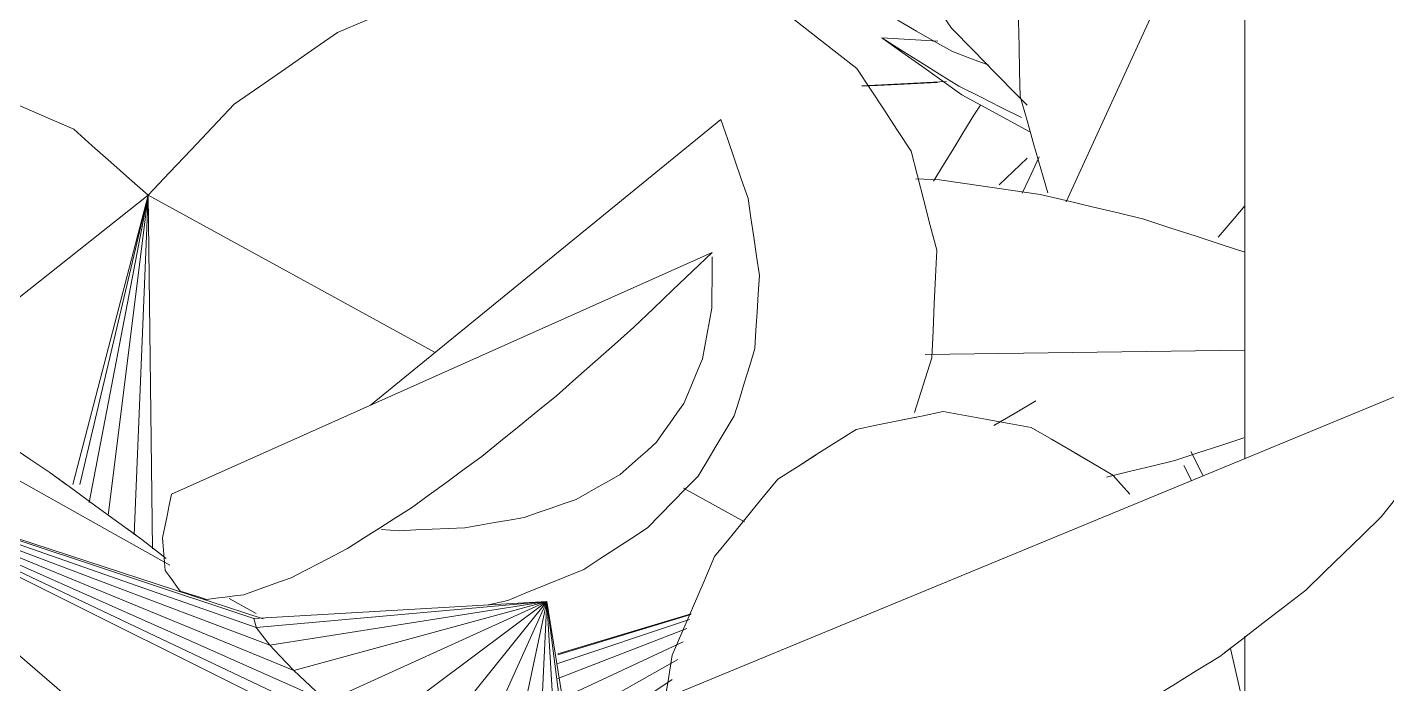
# Model space of a CAD drawing. Header units: metres. Extents: x -18.34 to -13.25, y -25.49 to -16.26.
# Drawn here: x -17.819 to -17.7531, y -16.8712 to -16.8394 of the extents above; entities that cross this region are included whole.
import ezdxf

# ---------------------------------------------------------------- set-up
doc = ezdxf.new("R2010")
doc.units = ezdxf.units.M
for name, color, linetype, lineweight in [('Importações nas famílias', 7, 'Continuous', 5), ('Quadro estrutural', 7, 'Continuous', 5), ('Vegetação', 7, 'Continuous', 5)]:
    doc.layers.add(name, color=color, linetype=linetype, lineweight=lineweight)

# ---------------------------------------------------------------- blocks, each defined once
blk = doc.blocks.new('Tram - Tram-3151187-Pavimento 02 - Executivo')
at = {"layer": 'Quadro estrutural'}
for p, q in [((0.588554, -0.05), (0.182394, -0.05)), ((0.639537, -0.05), (0.597155, -0.05))]:
    blk.add_line(p, q, dxfattribs=at)
blk = doc.blocks.new('Planta_pergolado_12200 - plantas pergolado_skp_Component_12-V104-Pavimento 02 - Executivo')
at = {"layer": 'Importações nas famílias', "color": 9}
for p, q in [((0.121761, 0.229628), (0.117925, 0.229403)), ((0.121744, 0.229606), (0.121048, 0.229565))]:
    blk.add_line(p, q, dxfattribs=at)
at = {"layer": 'Importações nas famílias', "color": 9, "flags": 128}
blk.add_lwpolyline([(0.121048, 0.229565), (0.120144, 0.229512), (0.11924, 0.229459), (0.118337, 0.229407)], dxfattribs=at)
blk = doc.blocks.new('Planta_pergolado_12200 - plantas pergolado_skp_Component_16-V105-Pavimento 02 - Executivo')
blk.add_blockref('Planta_pergolado_12200 - plantas pergolado_skp_Component_12-V104-Pavimento 02 - Executivo', (0, 0))
blk = doc.blocks.new('Planta_pergolado_12200 - plantas pergolado_skp_-3067429-Pavimento 02 - Executivo')
blk.add_blockref('Planta_pergolado_12200 - plantas pergolado_skp_Component_16-V105-Pavimento 02 - Executivo', (0, 0))
blk = doc.blocks.new('Planta_pergolado_12200 - plantas pergolado_skp_-3067432-Pavimento 02 - Executivo')
at = {"rotation": 89.9999999999999}
blk.add_blockref('Planta_pergolado_12200 - plantas pergolado_skp_-3067429-Pavimento 02 - Executivo', (0.52797, 0.01573), dxfattribs=at)
blk = doc.blocks.new('Planta_pergolado_12200 - plantas pergolado_skp_Component_17-V212-Pavimento 02 - Executivo')
at = {"layer": 'Importações nas famílias', "color": 9}
blk.add_line((0.193519, 0.087293), (0.193486, 0.086863), dxfattribs=at)
at = {"layer": 'Importações nas famílias', "color": 9, "flags": 128}
for points in [[(0.191194, 0.085477), (0.191103, 0.08617), (0.191013, 0.086863)], [(0.193486, 0.086863), (0.193396, 0.08617), (0.193305, 0.085477), (0.193215, 0.084783), (0.193124, 0.08409)]]:
    blk.add_lwpolyline(points, dxfattribs=at)
blk = doc.blocks.new('Planta_pergolado_12200 - plantas pergolado_skp_Component_16-V213-Pavimento 02 - Executivo')
blk.add_blockref('Planta_pergolado_12200 - plantas pergolado_skp_Component_17-V212-Pavimento 02 - Executivo', (0, 0))
blk = doc.blocks.new('Planta_pergolado_12200 - plantas pergolado_skp_-V214-Pavimento 02 - Executivo')
blk.add_blockref('Planta_pergolado_12200 - plantas pergolado_skp_Component_16-V213-Pavimento 02 - Executivo', (0, 0))
blk = doc.blocks.new('Planta_pergolado_12200 - plantas pergolado_skp_-3067440-Pavimento 02 - Executivo')
at = {"xscale": 1.254472261797389, "yscale": 1.254472261797389, "zscale": 1.254472261797389, "rotation": 44.99999999999149}
blk.add_blockref('Planta_pergolado_12200 - plantas pergolado_skp_-V214-Pavimento 02 - Executivo', (0.101937, -0.102346), dxfattribs=at)
blk = doc.blocks.new('Planta_pergolado_12200 - plantas pergolado_skp_-3067443-Pavimento 02 - Executivo')
at = {"rotation": 89.9999999999999}
blk.add_blockref('Planta_pergolado_12200 - plantas pergolado_skp_-3067440-Pavimento 02 - Executivo', (0.52797, 0.01573), dxfattribs=at)
blk = doc.blocks.new('Planta_pergolado_12200 - plantas pergolado_skp_Component_17-V238-Pavimento 02 - Executivo')
at = {"layer": 'Importações nas famílias', "color": 9}
for p, q in [((0.136447, 0.210682), (0.137496, 0.209459)), ((0.150885, 0.203793), (0.150746, 0.209128)), ((0.150936, 0.209107), (0.151675, 0.207822)), ((0.151675, 0.207822), (0.151707, 0.209024)), ((0.152257, 0.208964), (0.152249, 0.205924)), ((0.152402, 0.208948), (0.15242, 0.203888)), ((0.150902, 0.203791), (0.151675, 0.207822)), ((0.151675, 0.207822), (0.152249, 0.205924)), ((0.15087, 0.203795), (0.15017, 0.207329)), ((0.16613, 0.203151), (0.163931, 0.207696)), ((0.149757, 0.20681), (0.150856, 0.203796)), ((0.15084, 0.203798), (0.149392, 0.206445)), ((0.150933, 0.203788), (0.152249, 0.205924)), ((0.152249, 0.205924), (0.15242, 0.203888)), ((0.14919, 0.205305), (0.15079, 0.203804)), ((0.149279, 0.205805), (0.150819, 0.2038)), ((0.15074, 0.203809), (0.149115, 0.204879)), ((0.150887, 0.203713), (0.148908, 0.204138)), ((0.149046, 0.204493), (0.150631, 0.203821)), ((0.150887, 0.203713), (0.146454, 0.199901)), ((0.150887, 0.203713), (0.14711, 0.201443)), ((0.150887, 0.203713), (0.147119, 0.199244)), ((0.150887, 0.203713), (0.148184, 0.199277)), ((0.150887, 0.203713), (0.148462, 0.197918)), ((0.14857, 0.202835), (0.150887, 0.203713)), ((0.150887, 0.203713), (0.148622, 0.203314)), ((0.150887, 0.203713), (0.148718, 0.203752)), ((0.150887, 0.203713), (0.149272, 0.197117)), ((0.150887, 0.203713), (0.150543, 0.198329)), ((0.150887, 0.203713), (0.15242, 0.203888)), ((0.150887, 0.203713), (0.151538, 0.199957)), ((0.150887, 0.203713), (0.152178, 0.201853)), ((0.152371, 0.203479), (0.152178, 0.201853)), ((0.152371, 0.203479), (0.15218, 0.201853)), ((0.152389, 0.20363), (0.152371, 0.203479)), ((0.166218, 0.202439), (0.152371, 0.203479)), ((0.15242, 0.203888), (0.166219, 0.202447)), ((0.152178, 0.201853), (0.151374, 0.195041)), ((0.152178, 0.201853), (0.151638, 0.200254)), ((0.157373, 0.188265), (0.166291, 0.20212)), ((0.12484, 0.200468), (0.12411, 0.187879)), ((0.151538, 0.199957), (0.150543, 0.198329)), ((0.151538, 0.199957), (0.151071, 0.19534)), ((0.136442, 0.198447), (0.12411, 0.187879)), ((0.150543, 0.198329), (0.149286, 0.197104)), ((0.150543, 0.198329), (0.150393, 0.19601)), ((0.137702, 0.197605), (0.12411, 0.187879)), ((0.12411, 0.187879), (0.138746, 0.196464)), ((0.12411, 0.187879), (0.139775, 0.195444)), ((0.14039, 0.194559), (0.12411, 0.187879)), ((0.141099, 0.194148), (0.12411, 0.187879)), ((0.12411, 0.187879), (0.141269, 0.193981)), ((0.12411, 0.187879), (0.123489, 0.18803)), ((0.142558, 0.178601), (0.12411, 0.187879)), ((0.148385, 0.18636), (0.14886, 0.178495)), ((0.149147, 0.185207), (0.149082, 0.178484)), ((0.149643, 0.184457), (0.149253, 0.178454)), ((0.149929, 0.184025), (0.149364, 0.178434)), ((0.150053, 0.183836), (0.149415, 0.178425)), ((0.150869, 0.17816), (0.152339, 0.180445)), ((0.152808, 0.172642), (0.152009, 0.172952)), ((0.126944, 0.164469), (0.126267, 0.165407))]:
    blk.add_line(p, q, dxfattribs=at)
at = {"layer": 'Importações nas famílias', "color": 9, "flags": 128}
for points in [[(0.170517, 0.194745), (0.170642, 0.194001), (0.170828, 0.192893), (0.171014, 0.191786), (0.1712, 0.190679)], [(0.1712, 0.190679), (0.171157, 0.189541), (0.171114, 0.188403), (0.171071, 0.187265), (0.171029, 0.186127)], [(0.123271, 0.185499), (0.123691, 0.186689), (0.12411, 0.187879)], [(0.171029, 0.186127), (0.17076, 0.185036), (0.170491, 0.183945), (0.170222, 0.182854), (0.169953, 0.181763)], [(0.169953, 0.181763), (0.169477, 0.180793), (0.169, 0.179823), (0.168611, 0.179031)], [(0.122496, 0.172851), (0.122341, 0.174129), (0.122187, 0.175407), (0.12214, 0.175793)], [(0.148214, 0.172314), (0.14803, 0.171646), (0.147689, 0.170416)], [(0.147689, 0.170416), (0.14709, 0.169359), (0.146492, 0.168301), (0.145893, 0.167244), (0.145294, 0.166186)], [(0.145294, 0.166186), (0.144488, 0.165391), (0.143683, 0.164596), (0.142877, 0.163802), (0.142071, 0.163007)], [(0.130394, 0.161914), (0.129532, 0.162553), (0.128669, 0.163191), (0.127807, 0.16383), (0.126944, 0.164469)], [(0.142071, 0.163007), (0.141127, 0.162543), (0.140183, 0.162079), (0.139239, 0.161614), (0.138295, 0.16115)], [(0.134288, 0.160775), (0.133315, 0.16106), (0.132341, 0.161345), (0.131368, 0.161629), (0.130394, 0.161914)], [(0.138295, 0.16115), (0.137293, 0.161057), (0.136292, 0.160963), (0.13529, 0.160869), (0.134288, 0.160775)]]:
    blk.add_lwpolyline(points, dxfattribs=at)
blk = doc.blocks.new('Planta_pergolado_12200 - plantas pergolado_skp_Component_16-V239-Pavimento 02 - Executivo')
blk.add_blockref('Planta_pergolado_12200 - plantas pergolado_skp_Component_17-V238-Pavimento 02 - Executivo', (0, 0))
blk = doc.blocks.new('Planta_pergolado_12200 - plantas pergolado_skp_Component_17-V245-Pavimento 02 - Executivo')
at = {"layer": 'Importações nas famílias', "color": 9}
for p, q in [((0.152808, 0.172642), (0.152009, 0.172952)), ((0.126944, 0.164469), (0.126267, 0.165407))]:
    blk.add_line(p, q, dxfattribs=at)
at = {"layer": 'Importações nas famílias', "color": 9, "flags": 128}
for points in [[(0.171114, 0.188403), (0.171071, 0.187265), (0.171029, 0.186127)], [(0.171029, 0.186127), (0.17076, 0.185036), (0.170594, 0.184362)], [(0.170491, 0.183945), (0.170222, 0.182854), (0.169953, 0.181763)], [(0.169953, 0.181763), (0.169477, 0.180793), (0.169, 0.179823), (0.168611, 0.179031)], [(0.122496, 0.172851), (0.122341, 0.174129), (0.122187, 0.175407)], [(0.148214, 0.172314), (0.14803, 0.171646), (0.147689, 0.170416)], [(0.147689, 0.170416), (0.14709, 0.169359), (0.146492, 0.168301), (0.145893, 0.167244), (0.145294, 0.166186)], [(0.145294, 0.166186), (0.144488, 0.165391), (0.143683, 0.164596), (0.142877, 0.163802), (0.142071, 0.163007)], [(0.128548, 0.163281), (0.127807, 0.16383), (0.126944, 0.164469)], [(0.130394, 0.161914), (0.129532, 0.162553), (0.128669, 0.163191)], [(0.142071, 0.163007), (0.141127, 0.162543), (0.140213, 0.162093)], [(0.132271, 0.161365), (0.131368, 0.161629), (0.130394, 0.161914)], [(0.140183, 0.162079), (0.139239, 0.161614), (0.138295, 0.16115)], [(0.134288, 0.160775), (0.133315, 0.16106), (0.132341, 0.161345)], [(0.136157, 0.16095), (0.13529, 0.160869), (0.134288, 0.160775)], [(0.138295, 0.16115), (0.137293, 0.161057), (0.136292, 0.160963)]]:
    blk.add_lwpolyline(points, dxfattribs=at)
blk = doc.blocks.new('Planta_pergolado_12200 - plantas pergolado_skp_Component_16-V246-Pavimento 02 - Executivo')
blk.add_blockref('Planta_pergolado_12200 - plantas pergolado_skp_Component_17-V245-Pavimento 02 - Executivo', (0, 0))
blk = doc.blocks.new('Planta_pergolado_12200 - plantas pergolado_skp_Component_12-V257-Pavimento 02 - Executivo')
at = {"layer": 'Importações nas famílias', "color": 9}
blk.add_line((0.157853, 0.128787), (0.142847, 0.125014), dxfattribs=at)
at = {"layer": 'Importações nas famílias', "color": 9, "flags": 128}
blk.add_lwpolyline([(0.155404, 0.133875), (0.154517, 0.133901), (0.153922, 0.133918)], dxfattribs=at)
blk = doc.blocks.new('Planta_pergolado_12200 - plantas pergolado_skp_Component_17-V259-Pavimento 02 - Executivo')
at = {"layer": 'Importações nas famílias', "color": 9}
for p, q in [((0.141769, 0.110992), (0.14475, 0.125492)), ((0.140232, 0.122911), (0.141595, 0.110947)), ((0.141568, 0.11094), (0.139622, 0.122421)), ((0.141586, 0.110945), (0.140026, 0.122745)), ((0.14154, 0.110933), (0.139035, 0.121949)), ((0.141505, 0.110924), (0.138299, 0.121474)), ((0.141465, 0.110914), (0.137598, 0.120793)), ((0.141428, 0.110904), (0.136952, 0.120274)), ((0.141379, 0.110892), (0.136142, 0.119623)), ((0.141381, 0.110892), (0.136183, 0.119656)), ((0.141399, 0.110897), (0.136469, 0.119886)), ((0.152452, 0.11406), (0.151863, 0.113421)), ((0.138976, 0.110432), (0.124711, 0.110432)), ((0.136706, 0.096015), (0.136135, 0.095322)), ((0.136135, 0.095322), (0.135469, 0.094886))]:
    blk.add_line(p, q, dxfattribs=at)
at = {"layer": 'Importações nas famílias', "color": 9, "flags": 128}
for points in [[(0.156018, 0.125511), (0.155958, 0.124994), (0.155826, 0.123874), (0.155695, 0.122754), (0.155564, 0.121635)], [(0.155564, 0.121635), (0.155254, 0.120607), (0.154943, 0.119579), (0.154633, 0.118551), (0.154323, 0.117524)], [(0.154323, 0.117524), (0.153855, 0.116658), (0.153387, 0.115792), (0.152919, 0.114926), (0.152452, 0.11406)], [(0.12281, 0.098094), (0.122371, 0.098998), (0.122129, 0.099497)], [(0.125096, 0.095322), (0.124524, 0.096015), (0.123953, 0.096708), (0.123381, 0.097401), (0.12281, 0.098094)], [(0.127758, 0.093579), (0.127093, 0.094014), (0.126427, 0.09445), (0.125761, 0.094886), (0.125096, 0.095322)], [(0.129901, 0.093133), (0.129187, 0.093281), (0.128472, 0.09343), (0.127758, 0.093579)]]:
    blk.add_lwpolyline(points, dxfattribs=at)
blk = doc.blocks.new('Planta_pergolado_12200 - plantas pergolado_skp_Component_16-V260-Pavimento 02 - Executivo')
for name in ['Planta_pergolado_12200 - plantas pergolado_skp_Component_12-V257-Pavimento 02 - Executivo', 'Planta_pergolado_12200 - plantas pergolado_skp_Component_17-V259-Pavimento 02 - Executivo']:
    blk.add_blockref(name, (0, 0))
blk = doc.blocks.new('Planta_pergolado_12200 - plantas pergolado_skp_Component_12-V267-Pavimento 02 - Executivo')
at = {"layer": 'Importações nas famílias', "color": 9}
for p, q in [((0.182294, 0.121633), (0.181721, 0.122089)), ((0.163358, 0.11721), (0.179336, 0.1138))]:
    blk.add_line(p, q, dxfattribs=at)
at = {"layer": 'Importações nas famílias', "color": 9, "flags": 128}
for points in [[(0.173908, 0.12464), (0.17328, 0.124553), (0.172653, 0.124466), (0.172025, 0.124379), (0.171398, 0.124292)], [(0.176506, 0.124383), (0.175856, 0.124447), (0.175207, 0.124512), (0.174557, 0.124576), (0.173908, 0.12464)], [(0.179131, 0.123526), (0.178474, 0.12374), (0.177818, 0.123954), (0.177162, 0.124169), (0.176506, 0.124383)], [(0.171398, 0.124292), (0.170807, 0.124055), (0.170217, 0.123819), (0.169626, 0.123582), (0.169035, 0.123346)], [(0.169035, 0.123346), (0.168495, 0.122965), (0.167955, 0.122585), (0.167415, 0.122205), (0.166875, 0.121824)], [(0.181721, 0.122089), (0.181073, 0.122448), (0.180426, 0.122807), (0.179778, 0.123167), (0.179131, 0.123526)], [(0.166875, 0.121824), (0.166398, 0.121309), (0.165921, 0.120793), (0.165444, 0.120278), (0.164967, 0.119763)], [(0.164967, 0.119763), (0.164565, 0.119124), (0.164162, 0.118486), (0.16376, 0.117848), (0.163358, 0.11721)]]:
    blk.add_lwpolyline(points, dxfattribs=at)
blk = doc.blocks.new('Planta_pergolado_12200 - plantas pergolado_skp_Component_12-V269-Pavimento 02 - Executivo')
at = {"layer": 'Importações nas famílias', "color": 9}
for p, q in [((0.167296, 0.119968), (0.186342, 0.110211)), ((0.182213, 0.117459), (0.182584, 0.116931))]:
    blk.add_line(p, q, dxfattribs=at)
at = {"layer": 'Importações nas famílias', "color": 9, "flags": 128}
for points in [[(0.170509, 0.1221), (0.17093, 0.122223), (0.171351, 0.122346), (0.171772, 0.122469), (0.172193, 0.122593)], [(0.172193, 0.122593), (0.172622, 0.122618), (0.17305, 0.122644), (0.173478, 0.12267), (0.173906, 0.122695)], [(0.173906, 0.122695), (0.174336, 0.122623), (0.174766, 0.12255), (0.175196, 0.122478), (0.175626, 0.122406)], [(0.175626, 0.122406), (0.176054, 0.122236), (0.176481, 0.122067), (0.176909, 0.121897), (0.177336, 0.121728)], [(0.16887, 0.121221), (0.16928, 0.121441), (0.16969, 0.121661), (0.170099, 0.12188), (0.170509, 0.1221)], [(0.177336, 0.121728), (0.177756, 0.121463), (0.178176, 0.121198), (0.178596, 0.120934), (0.179016, 0.120669)], [(0.167425, 0.12007), (0.16769, 0.120281), (0.168083, 0.120595), (0.168477, 0.120908), (0.16887, 0.121221)], [(0.179016, 0.120669), (0.179424, 0.120312), (0.179832, 0.119955), (0.18024, 0.119598), (0.180648, 0.119241)], [(0.171177, 0.119455), (0.170207, 0.119583), (0.169236, 0.119712), (0.168266, 0.11984), (0.167296, 0.119968)], [(0.174859, 0.118826), (0.173938, 0.118984), (0.173018, 0.119141), (0.172097, 0.119298), (0.171177, 0.119455)], [(0.180648, 0.119241), (0.181039, 0.118795), (0.181431, 0.11835), (0.181822, 0.117905), (0.182213, 0.117459)], [(0.178256, 0.118096), (0.177407, 0.118278), (0.176557, 0.118461), (0.175708, 0.118644), (0.174859, 0.118826)], [(0.181289, 0.117281), (0.180531, 0.117485), (0.179772, 0.117688), (0.179014, 0.117892), (0.178256, 0.118096)], [(0.183886, 0.1164), (0.183237, 0.116621), (0.182588, 0.116841), (0.181938, 0.117061), (0.181289, 0.117281)], [(0.185987, 0.115475), (0.185462, 0.115707), (0.184937, 0.115938), (0.184412, 0.116169), (0.183886, 0.1164)], [(0.187542, 0.114527), (0.187154, 0.114764), (0.186765, 0.115001), (0.186376, 0.115238), (0.185987, 0.115475)], [(0.188515, 0.113579), (0.188272, 0.113816), (0.188029, 0.114053), (0.187786, 0.11429), (0.187542, 0.114527)], [(0.188883, 0.112651), (0.188791, 0.112883), (0.188699, 0.113115), (0.188607, 0.113347), (0.188515, 0.113579)], [(0.188637, 0.111767), (0.188699, 0.111988), (0.18876, 0.112209), (0.188822, 0.11243), (0.188883, 0.112651)], [(0.187783, 0.110947), (0.187997, 0.111152), (0.18821, 0.111357), (0.188424, 0.111562), (0.188637, 0.111767)], [(0.186342, 0.110211), (0.186702, 0.110395), (0.187062, 0.110579), (0.187423, 0.110763), (0.187783, 0.110947)]]:
    blk.add_lwpolyline(points, dxfattribs=at)
blk = doc.blocks.new('Planta_pergolado_12200 - plantas pergolado_skp_Component_12-V271-Pavimento 02 - Executivo')
at = {"layer": 'Importações nas famílias', "color": 9}
for p, q in [((0.152486, 0.144338), (0.184209, 0.126916)), ((0.186452, 0.129541), (0.186009, 0.130285))]:
    blk.add_line(p, q, dxfattribs=at)
at = {"layer": 'Importações nas famílias', "color": 9, "flags": 128}
for points in [[(0.155929, 0.1448), (0.155068, 0.144684), (0.154207, 0.144569), (0.153347, 0.144453), (0.152486, 0.144338)], [(0.159582, 0.144799), (0.158669, 0.144799), (0.157755, 0.144799), (0.156842, 0.144799), (0.155929, 0.1448)], [(0.16336, 0.144334), (0.162416, 0.14445), (0.161471, 0.144566), (0.160527, 0.144682), (0.159582, 0.144799)], [(0.167175, 0.143418), (0.166221, 0.143647), (0.165267, 0.143876), (0.164314, 0.144105), (0.16336, 0.144334)], [(0.170936, 0.14207), (0.169995, 0.142407), (0.169055, 0.142744), (0.168115, 0.143081), (0.167175, 0.143418)], [(0.174555, 0.140324), (0.17365, 0.140761), (0.172745, 0.141197), (0.17184, 0.141634), (0.170936, 0.14207)], [(0.177948, 0.138219), (0.1771, 0.138746), (0.176251, 0.139272), (0.175403, 0.139798), (0.174555, 0.140324)], [(0.181035, 0.135806), (0.180263, 0.136409), (0.179491, 0.137013), (0.178719, 0.137616), (0.177948, 0.138219)], [(0.183743, 0.13314), (0.183066, 0.133807), (0.182389, 0.134473), (0.181712, 0.13514), (0.181035, 0.135806)], [(0.186009, 0.130285), (0.185442, 0.130999), (0.184876, 0.131713), (0.184309, 0.132427), (0.183743, 0.13314)]]:
    blk.add_lwpolyline(points, dxfattribs=at)
blk = doc.blocks.new('Planta_pergolado_12200 - plantas pergolado_skp_Component_17-V272-Pavimento 02 - Executivo')
at = {"layer": 'Importações nas famílias', "color": 9}
for p, q in [((0.193999, 0.099201), (0.19508, 0.13239)), ((0.180863, 0.123216), (0.187979, 0.131085)), ((0.180863, 0.123216), (0.188184, 0.130817)), ((0.180863, 0.123216), (0.188374, 0.130031)), ((0.180863, 0.123216), (0.188537, 0.12878)), ((0.180863, 0.123216), (0.188663, 0.127151)), ((0.188741, 0.125253), (0.180863, 0.123216)), ((0.180863, 0.123216), (0.188663, 0.119282)), ((0.188537, 0.117653), (0.180863, 0.123216)), ((0.180863, 0.123216), (0.188374, 0.116402)), ((0.188184, 0.115616), (0.180863, 0.123216)), ((0.180863, 0.123216), (0.188741, 0.12118)), ((0.180863, 0.123216), (0.188768, 0.123216)), ((0.187979, 0.115348), (0.180863, 0.123216)), ((0.188768, 0.123216), (0.193999, 0.099201)), ((0.193999, 0.099201), (0.188741, 0.12118)), ((0.188663, 0.119282), (0.188537, 0.117653)), ((0.193999, 0.099201), (0.188663, 0.119282)), ((0.188537, 0.117653), (0.188439, 0.116903)), ((0.193999, 0.099201), (0.188537, 0.117653)), ((0.188439, 0.116903), (0.188374, 0.116402)), ((0.188374, 0.116402), (0.188184, 0.115616)), ((0.193999, 0.099201), (0.188374, 0.116402)), ((0.193999, 0.099201), (0.187775, 0.115616)), ((0.188171, 0.115599), (0.187979, 0.115348)), ((0.193999, 0.099201), (0.188184, 0.115616)), ((0.187791, 0.115294), (0.187976, 0.114192)), ((0.193999, 0.099201), (0.187979, 0.115348)), ((0.188383, 0.111773), (0.1905, 0.099201)), ((0.188296, 0.110403), (0.188276, 0.111523))]:
    blk.add_line(p, q, dxfattribs=at)
at = {"layer": 'Importações nas famílias', "color": 9, "flags": 128}
for points in [[(0.188493, 0.106292), (0.188444, 0.10732), (0.188395, 0.108348), (0.188346, 0.109376), (0.188296, 0.110403)], [(0.18879, 0.102829), (0.188715, 0.103694), (0.188641, 0.10456), (0.188567, 0.105426), (0.188493, 0.106292)]]:
    blk.add_lwpolyline(points, dxfattribs=at)
blk = doc.blocks.new('Planta_pergolado_12200 - plantas pergolado_skp_Component_16-V273-Pavimento 02 - Executivo')
for name in ['Planta_pergolado_12200 - plantas pergolado_skp_Component_17-V272-Pavimento 02 - Executivo', 'Planta_pergolado_12200 - plantas pergolado_skp_Component_12-V271-Pavimento 02 - Executivo', 'Planta_pergolado_12200 - plantas pergolado_skp_Component_12-V267-Pavimento 02 - Executivo', 'Planta_pergolado_12200 - plantas pergolado_skp_Component_12-V269-Pavimento 02 - Executivo']:
    blk.add_blockref(name, (0, 0))
blk = doc.blocks.new('Planta_pergolado_12200 - plantas pergolado_skp_Component_12-V285-Pavimento 02 - Executivo')
at = {"layer": 'Importações nas famílias', "color": 9}
for p, q in [((0.179778, 0.123167), (0.179131, 0.123526)), ((0.182294, 0.121633), (0.181721, 0.122089))]:
    blk.add_line(p, q, dxfattribs=at)
at = {"layer": 'Importações nas famílias', "color": 9, "flags": 128}
for points in [[(0.173908, 0.12464), (0.17328, 0.124553), (0.172653, 0.124466), (0.172025, 0.124379), (0.171398, 0.124292)], [(0.176506, 0.124383), (0.175856, 0.124447), (0.175207, 0.124512), (0.174557, 0.124576), (0.173908, 0.12464)], [(0.179131, 0.123526), (0.178474, 0.12374), (0.177818, 0.123954), (0.177162, 0.124169), (0.176506, 0.124383)], [(0.171398, 0.124292), (0.170807, 0.124055), (0.170217, 0.123819), (0.169626, 0.123582), (0.169035, 0.123346)], [(0.169035, 0.123346), (0.168495, 0.122965), (0.167955, 0.122585), (0.167415, 0.122205), (0.166875, 0.121824)], [(0.181721, 0.122089), (0.181073, 0.122448), (0.180426, 0.122807)], [(0.166875, 0.121824), (0.166398, 0.121309), (0.165921, 0.120793), (0.165444, 0.120278), (0.164967, 0.119763)], [(0.164967, 0.119763), (0.164565, 0.119124), (0.164162, 0.118486)]]:
    blk.add_lwpolyline(points, dxfattribs=at)
blk = doc.blocks.new('Planta_pergolado_12200 - plantas pergolado_skp_Component_12-V287-Pavimento 02 - Executivo')
at = {"layer": 'Importações nas famílias', "color": 9}
blk.add_line((0.187783, 0.110947), (0.187997, 0.111152), dxfattribs=at)
blk = doc.blocks.new('Planta_pergolado_12200 - plantas pergolado_skp_Component_12-V289-Pavimento 02 - Executivo')
at = {"layer": 'Importações nas famílias', "color": 9}
blk.add_line((0.166952, 0.143471), (0.166221, 0.143647), dxfattribs=at)
blk = doc.blocks.new('Planta_pergolado_12200 - plantas pergolado_skp_Component_17-V290-Pavimento 02 - Executivo')
at = {"layer": 'Importações nas famílias', "color": 9}
for p, q in [((0.188296, 0.110403), (0.188276, 0.111523)), ((0.188329, 0.10973), (0.188296, 0.110403)), ((0.188493, 0.106292), (0.188458, 0.107032))]:
    blk.add_line(p, q, dxfattribs=at)
at = {"layer": 'Importações nas famílias', "color": 9, "flags": 128}
for points in [[(0.188444, 0.10732), (0.188395, 0.108348), (0.188346, 0.109376)], [(0.18879, 0.102829), (0.188715, 0.103694), (0.188641, 0.10456), (0.188567, 0.105426)]]:
    blk.add_lwpolyline(points, dxfattribs=at)
blk = doc.blocks.new('Planta_pergolado_12200 - plantas pergolado_skp_Component_16-V291-Pavimento 02 - Executivo')
for name in ['Planta_pergolado_12200 - plantas pergolado_skp_Component_17-V290-Pavimento 02 - Executivo', 'Planta_pergolado_12200 - plantas pergolado_skp_Component_12-V289-Pavimento 02 - Executivo', 'Planta_pergolado_12200 - plantas pergolado_skp_Component_12-V285-Pavimento 02 - Executivo', 'Planta_pergolado_12200 - plantas pergolado_skp_Component_12-V287-Pavimento 02 - Executivo']:
    blk.add_blockref(name, (0, 0))
blk = doc.blocks.new('Planta_pergolado_12200 - plantas pergolado_skp_-V296-Pavimento 02 - Executivo')
for name in ['Planta_pergolado_12200 - plantas pergolado_skp_Component_16-V273-Pavimento 02 - Executivo', 'Planta_pergolado_12200 - plantas pergolado_skp_Component_16-V291-Pavimento 02 - Executivo', 'Planta_pergolado_12200 - plantas pergolado_skp_Component_16-V260-Pavimento 02 - Executivo']:
    blk.add_blockref(name, (0, 0))
blk = doc.blocks.new('Planta_pergolado_12200 - plantas pergolado_skp_-V297-Pavimento 02 - Executivo')
at = {"xscale": 1.254472261797389, "yscale": 1.254472261797389, "zscale": 1.254472261797389, "rotation": 44.99999999999149}
blk.add_blockref('Planta_pergolado_12200 - plantas pergolado_skp_-V296-Pavimento 02 - Executivo', (0.101937, -0.102346), dxfattribs=at)
for name in ['Planta_pergolado_12200 - plantas pergolado_skp_Component_16-V239-Pavimento 02 - Executivo', 'Planta_pergolado_12200 - plantas pergolado_skp_Component_16-V246-Pavimento 02 - Executivo']:
    blk.add_blockref(name, (0, 0))
blk = doc.blocks.new('Planta_pergolado_12200 - plantas pergolado_skp_Component_12-V9-Pavimento 02 - Executivo')
at = {"layer": 'Importações nas famílias', "color": 9, "flags": 128}
blk.add_lwpolyline([(0.201591, 0.160989), (0.20076, 0.161302), (0.199945, 0.161609)], dxfattribs=at)
blk = doc.blocks.new('Planta_pergolado_12200 - plantas pergolado_skp_Component_16-V11-Pavimento 02 - Executivo')
blk.add_blockref('Planta_pergolado_12200 - plantas pergolado_skp_Component_12-V9-Pavimento 02 - Executivo', (0, 0))
blk = doc.blocks.new('Planta_pergolado_12200 - plantas pergolado_skp_-V444-Pavimento 02 - Executivo')
blk.add_blockref('Planta_pergolado_12200 - plantas pergolado_skp_Component_16-V11-Pavimento 02 - Executivo', (-0.035804, -0.029163))
blk = doc.blocks.new('Planta_pergolado_12200 - plantas pergolado_skp_-V445-Pavimento 02 - Executivo')
at = {"xscale": 1.254472261797389, "yscale": 1.254472261797389, "zscale": 1.254472261797389, "rotation": 44.99999999999149}
blk.add_blockref('Planta_pergolado_12200 - plantas pergolado_skp_-V444-Pavimento 02 - Executivo', (0.101937, -0.102346), dxfattribs=at)
blk = doc.blocks.new('Planta_pergolado_12200 - plantas pergolado_skp_-3067454-Pavimento 02 - Executivo')
at = {"rotation": 89.9999999999999}
for name in ['Planta_pergolado_12200 - plantas pergolado_skp_-V297-Pavimento 02 - Executivo', 'Planta_pergolado_12200 - plantas pergolado_skp_-V445-Pavimento 02 - Executivo']:
    blk.add_blockref(name, (0.52797, 0.01573), dxfattribs=at)
blk = doc.blocks.new('Planta_pergolado_12200 - plantas pergolado_skp_Component_12-V503-Pavimento 02 - Executivo')
at = {"layer": 'Importações nas famílias', "color": 9, "flags": 128}
for points in [[(-0.280952, 0.05738), (-0.281653, 0.058138), (-0.282354, 0.058897), (-0.28296, 0.059553)], [(-0.27778, 0.054844), (-0.278573, 0.055478), (-0.279366, 0.056112), (-0.280159, 0.056746), (-0.280952, 0.05738)], [(-0.274315, 0.052865), (-0.275181, 0.053359), (-0.276047, 0.053854), (-0.276913, 0.054349), (-0.27778, 0.054844)], [(-0.272554, 0.052206), (-0.273395, 0.052521), (-0.274315, 0.052865)]]:
    blk.add_lwpolyline(points, dxfattribs=at)
blk = doc.blocks.new('Planta_pergolado_12200 - plantas pergolado_skp_Component_16-V504-Pavimento 02 - Executivo')
blk.add_blockref('Planta_pergolado_12200 - plantas pergolado_skp_Component_12-V503-Pavimento 02 - Executivo', (0, 0))
blk = doc.blocks.new('Planta_pergolado_12200 - plantas pergolado_skp_Component_12-V537-Pavimento 02 - Executivo')
at = {"layer": 'Importações nas famílias', "color": 9}
for p, q in [((-0.26276, 0.033506), (-0.262159, 0.032324)), ((-0.263097, 0.032827), (-0.262727, 0.03209)), ((-0.260026, 0.009042), (-0.26028, 0.009173))]:
    blk.add_line(p, q, dxfattribs=at)
at = {"layer": 'Importações nas famílias', "color": 9, "flags": 128}
blk.add_lwpolyline([(-0.270931, 0.046005), (-0.270598, 0.046723), (-0.270111, 0.047775)], dxfattribs=at)
blk = doc.blocks.new('Planta_pergolado_12200 - plantas pergolado_skp_Component_16-V538-Pavimento 02 - Executivo')
blk.add_blockref('Planta_pergolado_12200 - plantas pergolado_skp_Component_12-V537-Pavimento 02 - Executivo', (0, 0))
blk = doc.blocks.new('Planta_pergolado_12200 - plantas pergolado_skp_Component_12-V542-Pavimento 02 - Executivo')
at = {"layer": 'Importações nas famílias', "color": 9}
for p, q in [((-0.276083, 0.046708), (-0.27493, 0.046659)), ((-0.260148, 0.038409), (-0.275636, 0.038202))]:
    blk.add_line(p, q, dxfattribs=at)
at = {"layer": 'Importações nas famílias', "color": 9, "flags": 128}
for points in [[(-0.27493, 0.046659), (-0.273712, 0.046482), (-0.272493, 0.046306), (-0.271275, 0.046129), (-0.270056, 0.045953)], [(-0.270056, 0.045953), (-0.268801, 0.045653), (-0.267546, 0.045354), (-0.26629, 0.045054), (-0.265035, 0.044754)], [(-0.265035, 0.044754), (-0.263772, 0.044339), (-0.262509, 0.043923), (-0.261246, 0.043508), (-0.260148, 0.043146)], [(-0.260199, 0.034159), (-0.261313, 0.033794), (-0.262426, 0.033429), (-0.26354, 0.033064)], [(-0.26354, 0.033064), (-0.264644, 0.032796), (-0.265748, 0.032529), (-0.266853, 0.032261)]]:
    blk.add_lwpolyline(points, dxfattribs=at)
blk = doc.blocks.new('Planta_pergolado_12200 - plantas pergolado_skp_Component_17-V543-Pavimento 02 - Executivo')
at = {"layer": 'Importações nas famílias', "color": 9}
for p, q in [((-0.324911, 0.036692), (-0.313272, 0.045906)), ((-0.313272, 0.045906), (-0.316921, 0.0319)), ((-0.313272, 0.045906), (-0.316591, 0.0319)), ((-0.316123, 0.031024), (-0.313272, 0.045906)), ((-0.315207, 0.030407), (-0.313272, 0.045906)), ((-0.313955, 0.029465), (-0.313272, 0.045906)), ((-0.313058, 0.028791), (-0.313272, 0.045906)), ((-0.299369, 0.038299), (-0.313272, 0.045906)), ((-0.284383, 0.030099), (-0.287341, 0.031717)), ((-0.286972, 0.025633), (-0.293432, 0.023705)), ((-0.286981, 0.025604), (-0.293432, 0.023654)), ((-0.287049, 0.025367), (-0.293432, 0.023242)), ((-0.287175, 0.024932), (-0.293432, 0.022505)), ((-0.287363, 0.024281), (-0.293205, 0.021555)), ((-0.287609, 0.023431), (-0.292909, 0.020444)), ((-0.287891, 0.022456), (-0.290841, 0.020488))]:
    blk.add_line(p, q, dxfattribs=at)
at = {"layer": 'Importações nas famílias', "color": 9, "flags": 128}
for points in [[(-0.29859, 0.056124), (-0.299969, 0.055542), (-0.301348, 0.05496), (-0.302727, 0.054378), (-0.304106, 0.053797)], [(-0.278938, 0.052051), (-0.279896, 0.052795), (-0.280853, 0.053539), (-0.281811, 0.054283), (-0.282769, 0.055026)], [(-0.304106, 0.053797), (-0.305358, 0.052925), (-0.30661, 0.052054), (-0.307862, 0.051183), (-0.309114, 0.050312)], [(-0.276314, 0.048036), (-0.27697, 0.04904), (-0.277626, 0.050044), (-0.278282, 0.051047), (-0.278938, 0.052051)], [(-0.31688, 0.049108), (-0.318033, 0.049607), (-0.319185, 0.050106), (-0.320338, 0.050604), (-0.321401, 0.051064)], [(-0.309114, 0.050312), (-0.310153, 0.04921), (-0.311193, 0.048109), (-0.312232, 0.047008), (-0.313272, 0.045906)], [(-0.313272, 0.045906), (-0.314174, 0.046707), (-0.315076, 0.047507), (-0.315978, 0.048308), (-0.31688, 0.049108)], [(-0.275075, 0.043257), (-0.275385, 0.044452), (-0.275695, 0.045647), (-0.276004, 0.046842), (-0.276314, 0.048036)], [(-0.275307, 0.038038), (-0.275249, 0.039343), (-0.275191, 0.040647), (-0.275133, 0.041952), (-0.275075, 0.043257)], [(-0.276149, 0.035386), (-0.275728, 0.036712), (-0.275307, 0.038038)]]:
    blk.add_lwpolyline(points, dxfattribs=at)
blk = doc.blocks.new('Planta_pergolado_12200 - plantas pergolado_skp_Component_16-V544-Pavimento 02 - Executivo')
for name in ['Planta_pergolado_12200 - plantas pergolado_skp_Component_17-V543-Pavimento 02 - Executivo', 'Planta_pergolado_12200 - plantas pergolado_skp_Component_12-V542-Pavimento 02 - Executivo']:
    blk.add_blockref(name, (0, 0))
blk = doc.blocks.new('Planta_pergolado_12200 - plantas pergolado_skp_-V545-Pavimento 02 - Executivo')
for name in ['Planta_pergolado_12200 - plantas pergolado_skp_Component_16-V544-Pavimento 02 - Executivo', 'Planta_pergolado_12200 - plantas pergolado_skp_Component_16-V538-Pavimento 02 - Executivo']:
    blk.add_blockref(name, (0, 0))
blk = doc.blocks.new('Planta_pergolado_12200 - plantas pergolado_skp_-3067456-Pavimento 02 - Executivo')
for name in ['Planta_pergolado_12200 - plantas pergolado_skp_-V545-Pavimento 02 - Executivo', 'Planta_pergolado_12200 - plantas pergolado_skp_Component_16-V504-Pavimento 02 - Executivo']:
    blk.add_blockref(name, (0, 0))
blk = doc.blocks.new('Planta_pergolado_12200 - plantas pergolado_skp_Component_17-V573-Pavimento 02 - Executivo')
at = {"layer": 'Importações nas famílias', "color": 9}
blk.add_line((-0.269478, 0.061357), (-0.27004, 0.060286), dxfattribs=at)
at = {"layer": 'Importações nas famílias', "color": 9, "flags": 128}
for points in [[(-0.27004, 0.060286), (-0.270316, 0.059101), (-0.270592, 0.057917), (-0.270868, 0.056733), (-0.271143, 0.055549)], [(-0.271143, 0.055549), (-0.271114, 0.054333), (-0.271085, 0.053118), (-0.271056, 0.051902), (-0.271026, 0.050686)], [(-0.271026, 0.050686), (-0.270694, 0.049522), (-0.270361, 0.048357), (-0.270029, 0.047192), (-0.269696, 0.046028)]]:
    blk.add_lwpolyline(points, dxfattribs=at)
blk = doc.blocks.new('Planta_pergolado_12200 - plantas pergolado_skp_Component_16-V574-Pavimento 02 - Executivo')
blk.add_blockref('Planta_pergolado_12200 - plantas pergolado_skp_Component_17-V573-Pavimento 02 - Executivo', (0, 0))
blk = doc.blocks.new('Planta_pergolado_12200 - plantas pergolado_skp_-3067458-Pavimento 02 - Executivo')
blk.add_blockref('Planta_pergolado_12200 - plantas pergolado_skp_Component_16-V574-Pavimento 02 - Executivo', (0, 0))
blk = doc.blocks.new('Planta_pergolado_12200 - plantas pergolado_skp_-3067465-Pavimento 02 - Executivo')
for name in ['Planta_pergolado_12200 - plantas pergolado_skp_-3067458-Pavimento 02 - Executivo', 'Planta_pergolado_12200 - plantas pergolado_skp_-3067456-Pavimento 02 - Executivo']:
    blk.add_blockref(name, (0, 0))
blk = doc.blocks.new('Planta_pergolado_12200 - plantas pergolado_skp_Component_12-V1049-Pavimento 02 - Executivo')
at = {"layer": 'Importações nas famílias', "color": 9}
blk.add_line((-0.277729, 0.053526), (-0.275024, 0.053374), dxfattribs=at)
at = {"layer": 'Importações nas famílias', "color": 9, "flags": 128}
for points in [[(-0.273852, 0.050778), (-0.274821, 0.051465), (-0.27579, 0.052152), (-0.27676, 0.052839), (-0.277729, 0.053526)], [(-0.277729, 0.053526), (-0.276797, 0.052941), (-0.275866, 0.052356), (-0.274934, 0.05177), (-0.274002, 0.051185)], [(-0.274002, 0.051185), (-0.272989, 0.050684), (-0.271976, 0.050182), (-0.270963, 0.049681)], [(-0.270558, 0.048976), (-0.271656, 0.049577), (-0.272754, 0.050178), (-0.273852, 0.050778)]]:
    blk.add_lwpolyline(points, dxfattribs=at)
blk = doc.blocks.new('Planta_pergolado_12200 - plantas pergolado_skp_Component_16-V1050-Pavimento 02 - Executivo')
blk.add_blockref('Planta_pergolado_12200 - plantas pergolado_skp_Component_12-V1049-Pavimento 02 - Executivo', (0, 0))
blk = doc.blocks.new('Planta_pergolado_12200 - plantas pergolado_skp_-V1064-Pavimento 02 - Executivo')
blk.add_blockref('Planta_pergolado_12200 - plantas pergolado_skp_Component_16-V1050-Pavimento 02 - Executivo', (0, 0))
blk = doc.blocks.new('Planta_pergolado_12200 - plantas pergolado_skp_-3067414-Pavimento 02 - Executivo')
blk.add_blockref('Planta_pergolado_12200 - plantas pergolado_skp_-V1064-Pavimento 02 - Executivo', (0, 0))
blk = doc.blocks.new('Planta_pergolado_12200 - plantas pergolado_skp_-3067421-Pavimento 02 - Executivo')
blk.add_blockref('Planta_pergolado_12200 - plantas pergolado_skp_-3067414-Pavimento 02 - Executivo', (0, 0))
blk = doc.blocks.new('Planta_pergolado_12200 - Planta_pergolado_12200-3067476-Pavimento 02 - Executivo')
at = {"xscale": 1.068436298615139, "yscale": 1.068436298615139, "zscale": -1.068436298615139, "rotation": 96.20000000000395}
blk.add_blockref('Planta_pergolado_12200 - plantas pergolado_skp_-3067454-Pavimento 02 - Executivo', (-0.073046, -0.337289), dxfattribs=at)
at = {"extrusion": (0, 0, -1), "xscale": 1.068436298615139, "yscale": 1.068436298615139, "zscale": -1.068436298615139, "rotation": 263.7999999999961}
for name, p in [('Planta_pergolado_12200 - plantas pergolado_skp_-3067443-Pavimento 02 - Executivo', (0.091864, 0.479646)), ('Planta_pergolado_12200 - plantas pergolado_skp_-3067432-Pavimento 02 - Executivo', (0.167087, 0.38397))]:
    blk.add_blockref(name, p, dxfattribs=at)
for name in ['Planta_pergolado_12200 - plantas pergolado_skp_-3067421-Pavimento 02 - Executivo', 'Planta_pergolado_12200 - plantas pergolado_skp_-3067465-Pavimento 02 - Executivo']:
    blk.add_blockref(name, (0, 0))

msp = doc.modelspace()

# ---------------------------------------------------------------- block references
at = {"layer": 'Quadro estrutural', "rotation": 270}
msp.add_blockref('Tram - Tram-3151187-Pavimento 02 - Executivo', (-17.71, -16.271707), dxfattribs=at)
at = {"layer": 'Vegetação', "color": 9}
msp.add_blockref('Planta_pergolado_12200 - Planta_pergolado_12200-3067476-Pavimento 02 - Executivo', (-17.499852, -16.893415), dxfattribs=at)

doc.saveas('drawing.dxf')
